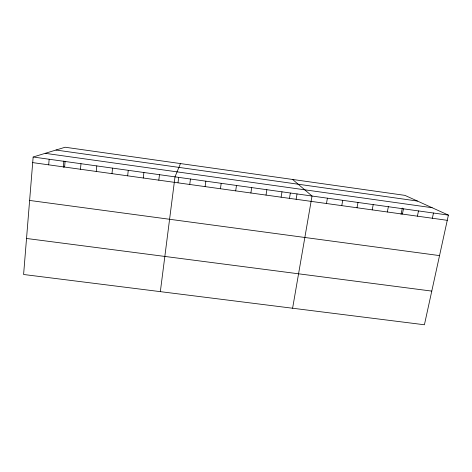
<?xml version="1.0" encoding="UTF-8"?>
<svg xmlns="http://www.w3.org/2000/svg" width="472" height="472" viewBox="0 0 472 472"><rect width="100%" height="100%" fill="white"/><g stroke="black" fill="none" stroke-linecap="round" stroke-linejoin="round"><path stroke-width="0.71" d="M33.152 157.011L23.6 274.492L424.411 324.766L448.4 215.108L404.905 195.367L65.142 147.234L33.152 157.011L448.4 215.108M48.681 164.834L49.165 159.247M63.301 167.371L63.885 161.005M64.593 167.047L65.106 161.477M80.452 169.253L80.989 163.701M96.247 171.454L96.813 165.914M111.976 173.643L112.572 168.12M127.652 175.826L128.266 170.315M143.264 178.003L143.907 172.504M158.81 180.168L159.483 174.687M160.344 291.643L175 176.858L180.481 163.577M178.027 182.593L178.681 177.507M189.738 184.469L190.458 179.018M205.108 186.611L205.863 181.171M220.424 188.741L221.203 183.319M235.681 190.865L236.484 185.461M250.88 192.983L251.706 187.59M266.019 195.089L266.869 189.709M281.106 197.19L281.979 191.827M289.507 198.122L290.339 193.131M296.127 199.284L297.03 193.927M292.605 308.234L312.022 196.028L292.605 179.46M326.465 203.509L327.409 198.181M341.769 205.639L342.743 200.323M357.009 207.763L358.012 202.464M372.196 209.875L373.222 204.588M387.323 211.981L388.373 206.712M401.041 214.371L402.321 208.075M402.398 214.076L403.466 208.825M417.407 216.17L418.499 210.925M432.364 218.253L433.479 213.019M26.532 238.472L431.774 291.1M29.624 200.441L439.544 255.6M32.698 162.61L447.261 220.324M55.991 150.031L417.431 201.054M45.218 153.323L432.098 207.709"/></g></svg>
